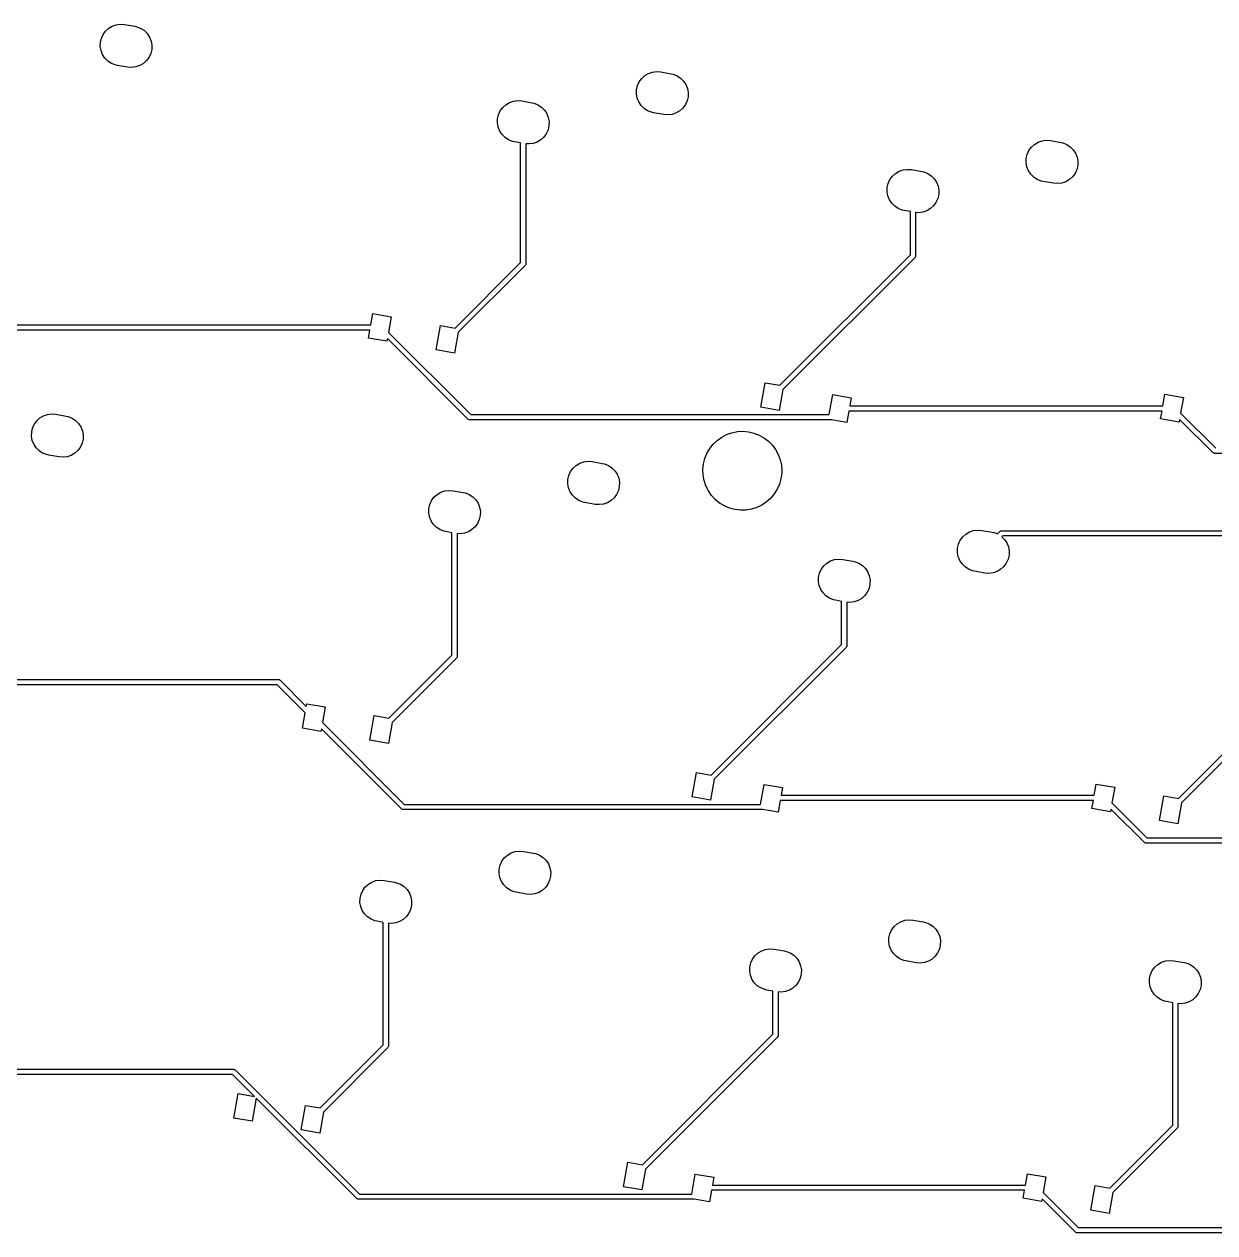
# Model space of a CAD drawing. Extents: x -73 to 321, y -180 to -25.
# Drawn here: x 5.6 to 62.9, y -93.6 to -35.4 of the extents above; entities that cross this region are included whole.
import ezdxf

# ---------------------------------------------------------------- set-up
doc = ezdxf.new("R2010")
doc.units = 0
doc.layers.add('BLACK', color=7, linetype='CONTINUOUS')

msp = doc.modelspace()

# ---------------------------------------------------------------- linework, layer by layer
at = {"layer": 'BLACK', "linetype": 'CONTINUOUS'}
for p, q in [((9.8011, -35.4914), (9.9922, -35.4256)), ((9.9922, -35.4256), (10.1927, -35.3995)), ((10.1927, -35.3995), (10.3942, -35.4143)), ((10.3942, -35.4143), (10.8866, -35.5012)), ((9.2739, -36.0769), (9.3581, -35.8931)), ((9.3581, -35.8931), (9.4774, -35.73)), ((9.4774, -35.73), (9.6272, -35.5943)), ((9.6272, -35.5943), (9.8011, -35.4914)), ((10.8866, -35.5012), (10.9886, -35.5247)), ((10.9886, -35.5247), (11.1763, -35.5998)), ((11.1763, -35.5998), (11.345, -35.711)), ((11.345, -35.711), (11.4879, -35.8539)), ((11.4879, -35.8539), (11.5992, -36.0227)), ((11.5992, -36.0227), (11.6742, -36.2103)), ((9.2235, -36.4759), (9.2285, -36.2738)), ((9.2593, -36.6748), (9.2235, -36.4759)), ((9.2285, -36.2738), (9.2739, -36.0769)), ((11.7051, -36.6113), (11.6596, -36.8082)), ((11.6742, -36.2103), (11.71, -36.4093)), ((11.71, -36.4093), (11.7051, -36.6113)), ((9.3344, -36.8624), (9.2593, -36.6748)), ((9.4456, -37.0312), (9.3344, -36.8624)), ((9.5885, -37.1741), (9.4456, -37.0312)), ((9.7573, -37.2854), (9.5885, -37.1741)), ((11.4561, -37.1551), (11.3064, -37.2909)), ((11.5755, -36.992), (11.4561, -37.1551)), ((11.6596, -36.8082), (11.5755, -36.992)), ((9.9449, -37.3604), (9.7573, -37.2854)), ((10.0469, -37.384), (9.9449, -37.3604)), ((10.5393, -37.4708), (10.0469, -37.384)), ((10.7409, -37.4856), (10.5393, -37.4708)), ((10.9413, -37.4596), (10.7409, -37.4856)), ((11.1324, -37.3938), (10.9413, -37.4596)), ((11.3064, -37.2909), (11.1324, -37.3938)), ((35.4402, -37.8757), (35.6141, -37.7728)), ((35.6141, -37.7728), (35.8053, -37.707)), ((35.8053, -37.707), (36.0057, -37.681)), ((36.0057, -37.681), (36.2072, -37.6958)), ((36.2072, -37.6958), (36.6997, -37.7826)), ((36.6997, -37.7826), (36.8016, -37.8062)), ((36.8016, -37.8062), (36.9893, -37.8812)), ((35.0415, -38.5553), (35.087, -38.3583)), ((35.087, -38.3583), (35.1711, -38.1746)), ((35.1711, -38.1746), (35.2905, -38.0115)), ((35.2905, -38.0115), (35.4402, -37.8757)), ((36.9893, -37.8812), (37.158, -37.9925)), ((37.158, -37.9925), (37.301, -38.1354)), ((37.301, -38.1354), (37.4122, -38.3041)), ((37.4122, -38.3041), (37.4873, -38.4918)), ((35.0365, -38.7573), (35.0415, -38.5553)), ((35.0723, -38.9562), (35.0365, -38.7573)), ((35.1474, -39.1439), (35.0723, -38.9562)), ((37.5181, -38.8927), (37.4727, -39.0897)), ((37.4873, -38.4918), (37.5231, -38.6907)), ((37.5231, -38.6907), (37.5181, -38.8927)), ((28.4765, -39.5733), (28.5959, -39.4102)), ((28.5959, -39.4102), (28.7456, -39.2744)), ((28.7456, -39.2744), (28.9196, -39.1716)), ((28.9196, -39.1716), (29.1107, -39.1058)), ((29.1107, -39.1058), (29.3111, -39.0797)), ((29.3111, -39.0797), (29.5127, -39.0945)), ((29.5127, -39.0945), (30.0051, -39.1814)), ((30.0051, -39.1814), (30.107, -39.2049)), ((30.107, -39.2049), (30.2947, -39.28)), ((30.2947, -39.28), (30.4634, -39.3912)), ((30.4634, -39.3912), (30.6064, -39.5341)), ((30.6064, -39.5341), (30.7176, -39.7029)), ((35.2587, -39.3126), (35.1474, -39.1439)), ((35.4016, -39.4555), (35.2587, -39.3126)), ((35.5703, -39.5668), (35.4016, -39.4555)), ((37.2691, -39.4365), (37.1194, -39.5723)), ((37.3885, -39.2735), (37.2691, -39.4365)), ((37.4727, -39.0897), (37.3885, -39.2735)), ((28.342, -40.1561), (28.3469, -39.954)), ((28.3469, -39.954), (28.3924, -39.7571)), ((28.3924, -39.7571), (28.4765, -39.5733)), ((30.7176, -39.7029), (30.7927, -39.8905)), ((30.7927, -39.8905), (30.8285, -40.0894)), ((30.8285, -40.0894), (30.8235, -40.2915)), ((35.758, -39.6419), (35.5703, -39.5668)), ((35.86, -39.6654), (35.758, -39.6419)), ((36.3524, -39.7522), (35.86, -39.6654)), ((36.5539, -39.767), (36.3524, -39.7522)), ((36.7544, -39.741), (36.5539, -39.767)), ((36.9455, -39.6752), (36.7544, -39.741)), ((37.1194, -39.5723), (36.9455, -39.6752)), ((28.3777, -40.355), (28.342, -40.1561)), ((28.4528, -40.5426), (28.3777, -40.355)), ((28.5641, -40.7114), (28.4528, -40.5426)), ((28.707, -40.8543), (28.5641, -40.7114)), ((30.6939, -40.6722), (30.5746, -40.8353)), ((30.7781, -40.4884), (30.6939, -40.6722)), ((30.8235, -40.2915), (30.7781, -40.4884)), ((28.8757, -40.9655), (28.707, -40.8543)), ((29.0634, -41.0406), (28.8757, -40.9655)), ((29.1654, -41.0641), (29.0634, -41.0406)), ((29.4602, -41.1161), (29.1654, -41.0641)), ((29.4602, -46.8684), (29.4602, -41.1161)), ((29.8593, -41.1658), (29.7102, -41.1548)), ((29.7102, -41.1548), (29.7102, -46.9202)), ((30.0598, -41.1397), (29.8593, -41.1658)), ((30.2509, -41.0739), (30.0598, -41.1397)), ((30.4248, -40.9711), (30.2509, -41.0739)), ((30.5746, -40.8353), (30.4248, -40.9711)), ((54.051, -41.3195), (54.2008, -41.1837)), ((54.2008, -41.1837), (54.3747, -41.0808)), ((54.3747, -41.0808), (54.5658, -41.015)), ((54.5658, -41.015), (54.7663, -40.989)), ((54.7663, -40.989), (54.9678, -41.0038)), ((54.9678, -41.0038), (55.4602, -41.0906)), ((55.4602, -41.0906), (55.5622, -41.1142)), ((55.5622, -41.1142), (55.7499, -41.1892)), ((55.7499, -41.1892), (55.9186, -41.3005)), ((55.9186, -41.3005), (56.0615, -41.4434)), ((53.7971, -42.0653), (53.8021, -41.8633)), ((53.8021, -41.8633), (53.8475, -41.6663)), ((53.8475, -41.6663), (53.9317, -41.4826)), ((53.9317, -41.4826), (54.051, -41.3195)), ((56.0615, -41.4434), (56.1728, -41.6121)), ((56.1728, -41.6121), (56.2479, -41.7998)), ((56.2479, -41.7998), (56.2836, -41.9987)), ((47.6801, -42.4796), (47.8712, -42.4138)), ((47.8712, -42.4138), (48.0717, -42.3877)), ((48.0717, -42.3877), (48.2732, -42.4025)), ((48.2732, -42.4025), (48.7656, -42.4894)), ((53.8329, -42.2642), (53.7971, -42.0653)), ((53.908, -42.4519), (53.8329, -42.2642)), ((54.0192, -42.6206), (53.908, -42.4519)), ((56.2332, -42.3977), (56.1491, -42.5814)), ((56.2787, -42.2007), (56.2332, -42.3977)), ((56.2836, -41.9987), (56.2787, -42.2007)), ((47.1529, -43.0651), (47.2371, -42.8813)), ((47.2371, -42.8813), (47.3564, -42.7182)), ((47.3564, -42.7182), (47.5062, -42.5824)), ((47.5062, -42.5824), (47.6801, -42.4796)), ((48.7656, -42.4894), (48.8676, -42.5129)), ((48.8676, -42.5129), (49.0553, -42.588)), ((49.0553, -42.588), (49.224, -42.6992)), ((49.224, -42.6992), (49.3669, -42.8421)), ((49.3669, -42.8421), (49.4782, -43.0109)), ((49.4782, -43.0109), (49.5533, -43.1985)), ((54.1622, -42.7635), (54.0192, -42.6206)), ((54.3309, -42.8748), (54.1622, -42.7635)), ((54.5186, -42.9499), (54.3309, -42.8748)), ((54.6205, -42.9734), (54.5186, -42.9499)), ((55.1129, -43.0602), (54.6205, -42.9734)), ((55.5149, -43.049), (55.3145, -43.075)), ((55.706, -42.9832), (55.5149, -43.049)), ((55.88, -42.8803), (55.706, -42.9832)), ((56.0297, -42.7445), (55.88, -42.8803)), ((56.1491, -42.5814), (56.0297, -42.7445)), ((47.1025, -43.4641), (47.1075, -43.262)), ((47.1383, -43.663), (47.1025, -43.4641)), ((47.1075, -43.262), (47.1529, -43.0651)), ((49.5841, -43.5995), (49.5386, -43.7964)), ((49.5533, -43.1985), (49.589, -43.3974)), ((49.589, -43.3974), (49.5841, -43.5995)), ((55.3145, -43.075), (55.1129, -43.0602)), ((47.2134, -43.8506), (47.1383, -43.663)), ((47.3246, -44.0194), (47.2134, -43.8506)), ((47.4676, -44.1623), (47.3246, -44.0194)), ((47.6363, -44.2735), (47.4676, -44.1623)), ((49.3351, -44.1433), (49.1854, -44.2791)), ((49.4545, -43.9802), (49.3351, -44.1433)), ((49.5386, -43.7964), (49.4545, -43.9802)), ((47.824, -44.3486), (47.6363, -44.2735)), ((47.9259, -44.3721), (47.824, -44.3486)), ((48.2208, -44.4241), (47.9259, -44.3721)), ((48.2208, -46.5018), (48.2208, -44.4241)), ((48.6199, -44.4738), (48.4708, -44.4628)), ((48.4708, -44.4628), (48.4708, -46.5536)), ((48.8203, -44.4477), (48.6199, -44.4738)), ((49.0114, -44.3819), (48.8203, -44.4477)), ((49.1854, -44.2791), (49.0114, -44.3819)), ((41.9401, -52.7825), (48.2208, -46.5018)), ((26.3033, -50.0253), (29.4602, -46.8684)), ((29.6736, -47.0086), (26.4526, -50.2296)), ((29.6884, -46.9815), (29.6736, -47.0086)), ((29.7051, -46.9557), (29.6884, -46.9815)), ((29.706, -46.9493), (29.7051, -46.9557)), ((29.7073, -46.9468), (29.706, -46.9493)), ((29.7102, -46.9202), (29.707, -46.9422)), ((29.707, -46.9422), (29.7073, -46.9468)), ((48.4342, -46.6419), (42.0894, -52.9868)), ((48.4489, -46.6149), (48.4342, -46.6419)), ((48.4656, -46.5891), (48.4489, -46.6149)), ((48.4666, -46.5827), (48.4656, -46.5891)), ((48.4679, -46.5802), (48.4666, -46.5827)), ((48.4708, -46.5536), (48.4676, -46.5756)), ((48.4676, -46.5756), (48.4679, -46.5802)), ((22.2509, -49.8717), (22.3468, -49.3277)), ((22.3468, -49.3277), (23.2331, -49.4839)), ((2.2809, -49.8717), (22.2509, -49.8717)), ((23.2331, -49.4839), (23.1007, -50.2349)), ((25.3883, -51.0825), (25.5967, -49.9007)), ((25.5967, -49.9007), (26.3033, -50.0253)), ((22.2068, -50.1217), (2.2291, -50.1217)), ((22.1384, -50.5094), (22.2068, -50.1217)), ((23.0248, -50.6657), (22.1384, -50.5094)), ((23.0477, -50.5354), (23.0248, -50.6657)), ((26.9212, -54.4088), (23.0477, -50.5354)), ((23.1007, -50.2349), (27.0613, -54.1955)), ((26.4526, -50.2296), (26.2746, -51.2388)), ((26.2746, -51.2388), (25.3883, -51.0825)), ((41.0251, -53.8397), (41.2335, -52.6579)), ((41.2335, -52.6579), (41.9401, -52.7825)), ((42.0894, -52.9868), (41.9114, -53.9959)), ((44.3133, -54.1955), (44.4833, -53.2309)), ((44.4833, -53.2309), (45.3697, -53.3872)), ((45.3697, -53.3872), (45.3013, -53.775)), ((60.3804, -53.775), (60.4792, -53.2143)), ((60.4792, -53.2143), (61.3656, -53.3706)), ((61.3656, -53.3706), (61.2331, -54.1215)), ((41.9114, -53.9959), (41.0251, -53.8397)), ((45.2572, -54.025), (45.1613, -54.569)), ((60.3363, -54.025), (45.2572, -54.025)), ((45.3013, -53.775), (60.3804, -53.775)), ((60.2708, -54.3961), (60.3363, -54.025)), ((5.9659, -54.8375), (6.0501, -54.6537)), ((6.0501, -54.6537), (6.1694, -54.4906)), ((6.1694, -54.4906), (6.3192, -54.3548)), ((6.3192, -54.3548), (6.4931, -54.252)), ((6.4931, -54.252), (6.6842, -54.1862)), ((6.6842, -54.1862), (6.8847, -54.1601)), ((6.8847, -54.1601), (7.0862, -54.1749)), ((7.0862, -54.1749), (7.5786, -54.2618)), ((7.5786, -54.2618), (7.6806, -54.2853)), ((7.6806, -54.2853), (7.8683, -54.3604)), ((7.8683, -54.3604), (8.037, -54.4716)), ((8.037, -54.4716), (8.1799, -54.6145)), ((8.1799, -54.6145), (8.2912, -54.7833)), ((26.9482, -54.4236), (26.9212, -54.4088)), ((26.9741, -54.4403), (26.9482, -54.4236)), ((26.9805, -54.4412), (26.9741, -54.4403)), ((26.9829, -54.4426), (26.9805, -54.4412)), ((26.9875, -54.4423), (26.9829, -54.4426)), ((27.0096, -54.4455), (26.9875, -54.4423)), ((44.4018, -54.4455), (27.0096, -54.4455)), ((27.0613, -54.1955), (44.3133, -54.1955)), ((44.4239, -54.439), (44.4018, -54.4455)), ((45.1613, -54.569), (44.4239, -54.439)), ((61.1572, -54.5524), (60.2708, -54.3961)), ((61.1802, -54.4221), (61.1572, -54.5524)), ((62.7801, -56.022), (61.1802, -54.4221)), ((61.2331, -54.1215), (62.9203, -55.8086)), ((5.9155, -55.2365), (5.9205, -55.0344)), ((5.9513, -55.4354), (5.9155, -55.2365)), ((5.9205, -55.0344), (5.9659, -54.8375)), ((8.2912, -54.7833), (8.3662, -54.9709)), ((8.3662, -54.9709), (8.402, -55.1698)), ((8.402, -55.1698), (8.3971, -55.3719)), ((39.1393, -55.276), (39.3774, -55.1523)), ((39.3774, -55.1523), (39.6306, -55.0633)), ((39.6306, -55.0633), (39.8939, -55.011)), ((39.8939, -55.011), (40.1618, -54.9962)), ((40.1618, -54.9962), (40.4292, -55.0194)), ((40.4292, -55.0194), (40.6907, -55.08)), ((40.6907, -55.08), (40.941, -55.1768)), ((40.941, -55.1768), (41.1751, -55.308)), ((6.0264, -55.623), (5.9513, -55.4354)), ((6.1376, -55.7918), (6.0264, -55.623)), ((6.2805, -55.9347), (6.1376, -55.7918)), ((8.2675, -55.7526), (8.1481, -55.9157)), ((8.3516, -55.5688), (8.2675, -55.7526)), ((8.3971, -55.3719), (8.3516, -55.5688)), ((38.4257, -56.0601), (38.5605, -55.828)), ((38.5605, -55.828), (38.7267, -55.6173)), ((38.7267, -55.6173), (38.9209, -55.432)), ((38.9209, -55.432), (39.1393, -55.276)), ((41.1751, -55.308), (41.3885, -55.4708)), ((41.3885, -55.4708), (41.5768, -55.662)), ((41.5768, -55.662), (41.7362, -55.8779)), ((6.4493, -56.0459), (6.2805, -55.9347)), ((6.6369, -56.121), (6.4493, -56.0459)), ((6.7389, -56.1445), (6.6369, -56.121)), ((7.2313, -56.2314), (6.7389, -56.1445)), ((7.4329, -56.2462), (7.2313, -56.2314)), ((7.6333, -56.2201), (7.4329, -56.2462)), ((7.8244, -56.1543), (7.6333, -56.2201)), ((7.9984, -56.0515), (7.8244, -56.1543)), ((8.1481, -55.9157), (7.9984, -56.0515)), ((38.2603, -56.5693), (38.325, -56.3089)), ((38.325, -56.3089), (38.4257, -56.0601)), ((41.7362, -55.8779), (41.8637, -56.1141)), ((41.8637, -56.1141), (41.9566, -56.3659)), ((41.9566, -56.3659), (42.013, -56.6283)), ((62.8071, -56.0368), (62.7801, -56.022)), ((62.833, -56.0535), (62.8071, -56.0368)), ((62.8394, -56.0544), (62.833, -56.0535)), ((62.8418, -56.0558), (62.8394, -56.0544)), ((62.8464, -56.0554), (62.8418, -56.0558)), ((62.8685, -56.0586), (62.8464, -56.0554)), ((82.8051, -56.0586), (62.8685, -56.0586)), ((31.779, -57.1189), (31.8631, -56.9351)), ((31.8631, -56.9351), (31.9825, -56.7721)), ((31.9825, -56.7721), (32.1322, -56.6363)), ((32.1322, -56.6363), (32.3061, -56.5334)), ((32.3061, -56.5334), (32.4973, -56.4676)), ((32.4973, -56.4676), (32.6977, -56.4416)), ((32.6977, -56.4416), (32.8993, -56.4564)), ((32.8993, -56.4564), (33.3917, -56.5432)), ((33.3917, -56.5432), (33.4936, -56.5667)), ((33.4936, -56.5667), (33.6813, -56.6418)), ((33.6813, -56.6418), (33.85, -56.7531)), ((33.85, -56.7531), (33.993, -56.896)), ((33.993, -56.896), (34.1042, -57.0647)), ((38.2329, -56.8363), (38.2603, -56.5693)), ((38.2435, -57.1045), (38.2329, -56.8363)), ((42.0283, -57.0153), (41.9925, -57.2813)), ((42.013, -56.6283), (42.032, -56.896)), ((42.032, -56.896), (42.0283, -57.0153)), ((31.7285, -57.5179), (31.7335, -57.3158)), ((31.7643, -57.7168), (31.7285, -57.5179)), ((31.7335, -57.3158), (31.779, -57.1189)), ((34.1042, -57.0647), (34.1793, -57.2524)), ((34.1793, -57.2524), (34.2151, -57.4513)), ((34.2151, -57.4513), (34.2101, -57.6533)), ((38.2917, -57.3685), (38.2435, -57.1045)), ((38.3766, -57.6231), (38.2917, -57.3685)), ((41.9197, -57.5396), (41.8112, -57.7851)), ((41.9925, -57.2813), (41.9197, -57.5396)), ((25.1685, -58.3339), (25.2879, -58.1708)), ((25.2879, -58.1708), (25.4376, -58.035)), ((25.4376, -58.035), (25.6116, -57.9321)), ((25.6116, -57.9321), (25.8027, -57.8663)), ((25.8027, -57.8663), (26.0031, -57.8403)), ((26.0031, -57.8403), (26.2047, -57.8551)), ((26.2047, -57.8551), (26.6971, -57.9419)), ((26.6971, -57.9419), (26.799, -57.9655)), ((26.799, -57.9655), (26.9867, -58.0405)), ((26.9867, -58.0405), (27.1554, -58.1518)), ((27.1554, -58.1518), (27.2984, -58.2947)), ((31.8394, -57.9045), (31.7643, -57.7168)), ((31.9507, -58.0732), (31.8394, -57.9045)), ((32.0936, -58.2161), (31.9507, -58.0732)), ((34.0805, -58.034), (33.9612, -58.1971)), ((34.1647, -57.8503), (34.0805, -58.034)), ((34.2101, -57.6533), (34.1647, -57.8503)), ((38.4966, -57.8632), (38.3766, -57.6231)), ((38.6492, -58.084), (38.4966, -57.8632)), ((38.8314, -58.281), (38.6492, -58.084)), ((41.6691, -58.0128), (41.4964, -58.2182)), ((41.8112, -57.7851), (41.6691, -58.0128)), ((25.034, -58.9166), (25.0389, -58.7146)), ((25.0389, -58.7146), (25.0844, -58.5177)), ((25.0844, -58.5177), (25.1685, -58.3339)), ((27.2984, -58.2947), (27.4096, -58.4635)), ((27.4096, -58.4635), (27.4847, -58.6511)), ((27.4847, -58.6511), (27.5205, -58.85)), ((32.2623, -58.3274), (32.0936, -58.2161)), ((32.45, -58.4024), (32.2623, -58.3274)), ((32.552, -58.426), (32.45, -58.4024)), ((33.0444, -58.5128), (32.552, -58.426)), ((33.2459, -58.5276), (33.0444, -58.5128)), ((33.4464, -58.5016), (33.2459, -58.5276)), ((33.6375, -58.4358), (33.4464, -58.5016)), ((33.8114, -58.3329), (33.6375, -58.4358)), ((33.9612, -58.1971), (33.8114, -58.3329)), ((39.0395, -58.4505), (38.8314, -58.281)), ((39.2694, -58.5889), (39.0395, -58.4505)), ((39.5166, -58.6936), (39.2694, -58.5889)), ((39.776, -58.7623), (39.5166, -58.6936)), ((40.5755, -58.7435), (40.3108, -58.7876)), ((40.8314, -58.6626), (40.5755, -58.7435)), ((41.0734, -58.5464), (40.8314, -58.6626)), ((41.2965, -58.3973), (41.0734, -58.5464)), ((41.4964, -58.2182), (41.2965, -58.3973)), ((25.0697, -59.1156), (25.034, -58.9166)), ((25.1448, -59.3032), (25.0697, -59.1156)), ((25.2561, -59.472), (25.1448, -59.3032)), ((27.4701, -59.249), (27.3859, -59.4328)), ((27.5155, -59.0521), (27.4701, -59.249)), ((27.5205, -58.85), (27.5155, -59.0521)), ((40.0425, -58.7939), (39.776, -58.7623)), ((40.3108, -58.7876), (40.0425, -58.7939)), ((25.399, -59.6149), (25.2561, -59.472)), ((25.5677, -59.7261), (25.399, -59.6149)), ((25.7554, -59.8012), (25.5677, -59.7261)), ((25.8574, -59.8247), (25.7554, -59.8012)), ((26.1522, -59.8767), (25.8574, -59.8247)), ((26.1522, -65.7773), (26.1522, -59.8767)), ((26.5513, -59.9264), (26.4022, -59.9154)), ((26.4022, -59.9154), (26.4022, -65.8291)), ((26.7518, -59.9003), (26.5513, -59.9264)), ((26.9429, -59.8345), (26.7518, -59.9003)), ((27.1168, -59.7316), (26.9429, -59.8345)), ((27.2666, -59.5959), (27.1168, -59.7316)), ((27.3859, -59.4328), (27.2666, -59.5959)), ((50.8928, -59.9443), (51.0667, -59.8414)), ((51.0667, -59.8414), (51.2578, -59.7756)), ((51.2578, -59.7756), (51.4583, -59.7496)), ((51.4583, -59.7496), (51.6598, -59.7644)), ((51.6598, -59.7644), (52.1522, -59.8512)), ((52.1522, -59.8512), (52.2542, -59.8747)), ((52.2542, -59.8747), (52.4108, -59.9374)), ((52.4108, -59.9374), (52.5306, -59.8176)), ((52.5306, -59.8176), (52.5485, -59.8042)), ((52.5485, -59.8042), (52.5515, -59.8008)), ((52.5515, -59.8008), (52.5542, -59.8)), ((52.5542, -59.8), (52.5594, -59.7961)), ((52.5594, -59.7961), (52.5895, -59.7896)), ((52.5895, -59.7896), (52.619, -59.781)), ((52.619, -59.781), (85.306, -59.781)), ((50.4941, -60.6238), (50.5395, -60.4269)), ((50.5395, -60.4269), (50.6237, -60.2431)), ((50.6237, -60.2431), (50.743, -60.08)), ((50.743, -60.08), (50.8928, -59.9443)), ((52.6708, -60.031), (52.6257, -60.0761)), ((52.6257, -60.0761), (52.7535, -60.204)), ((85.2542, -60.031), (52.6708, -60.031)), ((52.7535, -60.204), (52.8648, -60.3727)), ((52.8648, -60.3727), (52.9399, -60.5604)), ((50.4891, -60.8259), (50.4941, -60.6238)), ((50.5249, -61.0248), (50.4891, -60.8259)), ((50.6, -61.2125), (50.5249, -61.0248)), ((52.9707, -60.9613), (52.9252, -61.1583)), ((52.9399, -60.5604), (52.9756, -60.7593)), ((52.9756, -60.7593), (52.9707, -60.9613)), ((43.8449, -61.8257), (43.9291, -61.6419)), ((43.9291, -61.6419), (44.0485, -61.4788)), ((44.0485, -61.4788), (44.1982, -61.343)), ((44.1982, -61.343), (44.3721, -61.2401)), ((44.3721, -61.2401), (44.5632, -61.1743)), ((44.5632, -61.1743), (44.7637, -61.1483)), ((44.7637, -61.1483), (44.9652, -61.1631)), ((44.9652, -61.1631), (45.4576, -61.2499)), ((45.4576, -61.2499), (45.5596, -61.2735)), ((45.5596, -61.2735), (45.7473, -61.3485)), ((45.7473, -61.3485), (45.916, -61.4598)), ((45.916, -61.4598), (46.0589, -61.6027)), ((46.0589, -61.6027), (46.1702, -61.7715)), ((50.7112, -61.3812), (50.6, -61.2125)), ((50.8542, -61.5241), (50.7112, -61.3812)), ((51.0229, -61.6354), (50.8542, -61.5241)), ((51.2106, -61.7104), (51.0229, -61.6354)), ((52.572, -61.6409), (52.398, -61.7438)), ((52.7217, -61.5051), (52.572, -61.6409)), ((52.8411, -61.342), (52.7217, -61.5051)), ((52.9252, -61.1583), (52.8411, -61.342)), ((43.7945, -62.2246), (43.7995, -62.0226)), ((43.8303, -62.4236), (43.7945, -62.2246)), ((43.7995, -62.0226), (43.8449, -61.8257)), ((46.1702, -61.7715), (46.2453, -61.9591)), ((46.2453, -61.9591), (46.2811, -62.158)), ((46.2811, -62.158), (46.2761, -62.3601)), ((51.3125, -61.734), (51.2106, -61.7104)), ((51.8049, -61.8208), (51.3125, -61.734)), ((52.0065, -61.8356), (51.8049, -61.8208)), ((52.2069, -61.8096), (52.0065, -61.8356)), ((52.398, -61.7438), (52.2069, -61.8096)), ((43.9054, -62.6112), (43.8303, -62.4236)), ((44.0167, -62.78), (43.9054, -62.6112)), ((44.1596, -62.9229), (44.0167, -62.78)), ((46.1465, -62.7408), (46.0271, -62.9039)), ((46.2306, -62.557), (46.1465, -62.7408)), ((46.2761, -62.3601), (46.2306, -62.557)), ((44.3283, -63.0341), (44.1596, -62.9229)), ((44.516, -63.1092), (44.3283, -63.0341)), ((44.6179, -63.1327), (44.516, -63.1092)), ((44.9128, -63.1847), (44.6179, -63.1327)), ((44.9128, -65.2624), (44.9128, -63.1847)), ((45.3119, -63.2344), (45.1628, -63.2234)), ((45.1628, -63.2234), (45.1628, -65.3141)), ((45.5124, -63.2083), (45.3119, -63.2344)), ((45.7035, -63.1425), (45.5124, -63.2083)), ((45.8774, -63.0396), (45.7035, -63.1425)), ((46.0271, -62.9039), (45.8774, -63.0396)), ((38.6321, -71.5431), (44.9128, -65.2624)), ((45.1262, -65.4025), (38.7814, -71.7474)), ((45.1409, -65.3755), (45.1262, -65.4025)), ((45.1576, -65.3496), (45.1409, -65.3755)), ((45.1586, -65.3432), (45.1576, -65.3496)), ((45.1599, -65.3408), (45.1586, -65.3432)), ((45.1628, -65.3141), (45.1596, -65.3362)), ((45.1596, -65.3362), (45.1599, -65.3408)), ((23.1214, -68.8081), (26.1522, -65.7773)), ((26.3656, -65.9174), (23.2706, -69.0124)), ((26.3804, -65.8904), (26.3656, -65.9174)), ((26.3971, -65.8646), (26.3804, -65.8904)), ((26.398, -65.8582), (26.3971, -65.8646)), ((26.3993, -65.8557), (26.398, -65.8582)), ((26.4022, -65.8291), (26.399, -65.8511)), ((26.399, -65.8511), (26.3993, -65.8557)), ((17.7437, -67.1961), (-2.6244, -67.1961)), ((-2.5803, -66.9461), (17.7955, -66.9461)), ((19.0889, -68.5413), (17.7437, -67.1961)), ((17.7955, -66.9461), (17.8175, -66.9493)), ((17.8175, -66.9493), (17.8221, -66.949)), ((17.8221, -66.949), (17.8246, -66.9503)), ((17.8246, -66.9503), (17.831, -66.9512)), ((17.831, -66.9512), (17.8568, -66.9679)), ((17.8568, -66.9679), (17.8838, -66.9827)), ((17.8838, -66.9827), (19.1419, -68.2408)), ((18.9565, -69.2922), (19.0889, -68.5413)), ((19.1419, -68.2408), (19.1649, -68.1105)), ((19.1649, -68.1105), (20.0512, -68.2668)), ((20.0512, -68.2668), (19.9188, -69.0177)), ((19.9188, -69.0177), (23.8572, -72.956)), ((22.2064, -69.8653), (22.4147, -68.6835)), ((22.4147, -68.6835), (23.1214, -68.8081)), ((23.2706, -69.0124), (23.0927, -70.0216)), ((19.8428, -69.4485), (18.9565, -69.2922)), ((19.8658, -69.3182), (19.8428, -69.4485)), ((23.717, -73.1694), (19.8658, -69.3182)), ((61.1277, -72.6726), (64.1586, -69.6417)), ((64.3719, -69.7819), (61.277, -72.8768)), ((23.0927, -70.0216), (22.2064, -69.8653)), ((37.7171, -72.6002), (37.9255, -71.4185)), ((37.9255, -71.4185), (38.6321, -71.5431)), ((38.7814, -71.7474), (38.6034, -72.7565)), ((41.0053, -72.956), (41.1753, -71.9915)), ((41.1753, -71.9915), (42.0617, -72.1478)), ((57.0753, -72.5189), (57.1712, -71.9749)), ((57.1712, -71.9749), (58.0576, -72.1312)), ((58.0576, -72.1312), (57.9251, -72.8821)), ((38.6034, -72.7565), (37.7171, -72.6002)), ((42.0617, -72.1478), (41.9962, -72.5189)), ((41.9962, -72.5189), (57.0753, -72.5189)), ((60.2127, -73.7297), (60.4211, -72.548)), ((60.4211, -72.548), (61.1277, -72.6726)), ((23.744, -73.1842), (23.717, -73.1694)), ((23.7699, -73.2009), (23.744, -73.1842)), ((23.7763, -73.2018), (23.7699, -73.2009)), ((23.7788, -73.2032), (23.7763, -73.2018)), ((23.7834, -73.2029), (23.7788, -73.2032)), ((23.8054, -73.206), (23.7834, -73.2029)), ((41.0938, -73.206), (23.8054, -73.206)), ((23.8572, -72.956), (41.0053, -72.956)), ((41.1159, -73.1996), (41.0938, -73.206)), ((41.8533, -73.3296), (41.1159, -73.1996)), ((41.9521, -72.7689), (41.8533, -73.3296)), ((57.0312, -72.7689), (41.9521, -72.7689)), ((56.9629, -73.1567), (57.0312, -72.7689)), ((57.8492, -73.313), (56.9629, -73.1567)), ((57.8722, -73.1827), (57.8492, -73.313)), ((59.4721, -74.7826), (57.8722, -73.1827)), ((57.9251, -72.8821), (59.6123, -74.5692)), ((61.277, -72.8768), (61.099, -73.886)), ((61.099, -73.886), (60.2127, -73.7297)), ((59.4991, -74.7974), (59.4721, -74.7826)), ((59.525, -74.8141), (59.4991, -74.7974)), ((59.5314, -74.815), (59.525, -74.8141)), ((59.5338, -74.8163), (59.5314, -74.815)), ((59.5384, -74.816), (59.5338, -74.8163)), ((59.5605, -74.8192), (59.5384, -74.816)), ((79.4971, -74.8192), (59.5605, -74.8192)), ((59.6123, -74.5692), (79.4086, -74.5692)), ((28.5551, -75.6957), (28.6745, -75.5326)), ((28.6745, -75.5326), (28.8242, -75.3969)), ((28.8242, -75.3969), (28.9982, -75.294)), ((28.9982, -75.294), (29.1893, -75.2282)), ((29.1893, -75.2282), (29.3897, -75.2022)), ((29.3897, -75.2022), (29.5913, -75.217)), ((29.5913, -75.217), (30.0837, -75.3038)), ((30.0837, -75.3038), (30.1856, -75.3273)), ((30.1856, -75.3273), (30.3733, -75.4024)), ((30.3733, -75.4024), (30.542, -75.5136)), ((30.542, -75.5136), (30.685, -75.6566)), ((28.4206, -76.2785), (28.4255, -76.0764)), ((28.4255, -76.0764), (28.471, -75.8795)), ((28.471, -75.8795), (28.5551, -75.6957)), ((30.685, -75.6566), (30.7962, -75.8253)), ((30.7962, -75.8253), (30.8713, -76.013)), ((30.8713, -76.013), (30.9071, -76.2119)), ((30.9071, -76.2119), (30.9021, -76.4139)), ((21.9799, -76.9314), (22.1296, -76.7956)), ((22.1296, -76.7956), (22.3036, -76.6927)), ((22.3036, -76.6927), (22.4947, -76.6269)), ((22.4947, -76.6269), (22.6951, -76.6009)), ((22.6951, -76.6009), (22.8967, -76.6157)), ((22.8967, -76.6157), (23.3891, -76.7025)), ((23.3891, -76.7025), (23.4911, -76.7261)), ((23.4911, -76.7261), (23.6787, -76.8011)), ((28.4563, -76.4774), (28.4206, -76.2785)), ((28.5314, -76.6651), (28.4563, -76.4774)), ((28.6427, -76.8338), (28.5314, -76.6651)), ((30.7725, -76.7946), (30.6532, -76.9577)), ((30.8567, -76.6109), (30.7725, -76.7946)), ((30.9021, -76.4139), (30.8567, -76.6109)), ((21.7309, -77.4752), (21.7764, -77.2782)), ((21.7764, -77.2782), (21.8605, -77.0945)), ((21.8605, -77.0945), (21.9799, -76.9314)), ((23.6787, -76.8011), (23.8474, -76.9124)), ((23.8474, -76.9124), (23.9904, -77.0553)), ((23.9904, -77.0553), (24.1016, -77.224)), ((24.1016, -77.224), (24.1767, -77.4117)), ((28.7856, -76.9767), (28.6427, -76.8338)), ((28.9543, -77.088), (28.7856, -76.9767)), ((29.142, -77.163), (28.9543, -77.088)), ((29.244, -77.1866), (29.142, -77.163)), ((29.7364, -77.2734), (29.244, -77.1866)), ((29.9379, -77.2882), (29.7364, -77.2734)), ((30.1384, -77.2622), (29.9379, -77.2882)), ((30.3295, -77.1964), (30.1384, -77.2622)), ((30.5034, -77.0935), (30.3295, -77.1964)), ((30.6532, -76.9577), (30.5034, -77.0935)), ((21.726, -77.6772), (21.7309, -77.4752)), ((21.7617, -77.8762), (21.726, -77.6772)), ((21.8368, -78.0638), (21.7617, -77.8762)), ((24.2075, -77.8127), (24.1621, -78.0096)), ((24.1767, -77.4117), (24.2125, -77.6106)), ((24.2125, -77.6106), (24.2075, -77.8127)), ((21.9481, -78.2325), (21.8368, -78.0638)), ((22.091, -78.3755), (21.9481, -78.2325)), ((22.2597, -78.4867), (22.091, -78.3755)), ((22.4474, -78.5618), (22.2597, -78.4867)), ((23.8088, -78.4922), (23.6349, -78.5951)), ((23.9586, -78.3565), (23.8088, -78.4922)), ((24.0779, -78.1934), (23.9586, -78.3565)), ((24.1621, -78.0096), (24.0779, -78.1934)), ((47.7587, -78.602), (47.9498, -78.5362)), ((47.9498, -78.5362), (48.1503, -78.5102)), ((48.1503, -78.5102), (48.3518, -78.525)), ((48.3518, -78.525), (48.8442, -78.6118)), ((22.5494, -78.5853), (22.4474, -78.5618)), ((22.8442, -78.6373), (22.5494, -78.5853)), ((22.8442, -84.5379), (22.8442, -78.6373)), ((23.2433, -78.6869), (23.0942, -78.676)), ((23.0942, -78.676), (23.0942, -84.5896)), ((23.4438, -78.6609), (23.2433, -78.6869)), ((23.6349, -78.5951), (23.4438, -78.6609)), ((47.2315, -79.1875), (47.3157, -79.0037)), ((47.3157, -79.0037), (47.435, -78.8406)), ((47.435, -78.8406), (47.5848, -78.7049)), ((47.5848, -78.7049), (47.7587, -78.602)), ((48.8442, -78.6118), (48.9462, -78.6353)), ((48.9462, -78.6353), (49.1339, -78.7104)), ((49.1339, -78.7104), (49.3026, -78.8216)), ((49.3026, -78.8216), (49.4455, -78.9646)), ((49.4455, -78.9646), (49.5568, -79.1333)), ((47.1811, -79.5865), (47.1861, -79.3844)), ((47.2169, -79.7854), (47.1811, -79.5865)), ((47.1861, -79.3844), (47.2315, -79.1875)), ((49.5568, -79.1333), (49.6319, -79.321)), ((49.6319, -79.321), (49.6676, -79.5199)), ((49.6676, -79.5199), (49.6627, -79.7219)), ((40.6211, -80.4025), (40.7405, -80.2394)), ((40.7405, -80.2394), (40.8902, -80.1036)), ((40.8902, -80.1036), (41.0641, -80.0007)), ((41.0641, -80.0007), (41.2552, -79.9349)), ((41.2552, -79.9349), (41.4557, -79.9089)), ((41.4557, -79.9089), (41.6572, -79.9237)), ((41.6572, -79.9237), (42.1497, -80.0105)), ((42.1497, -80.0105), (42.2516, -80.0341)), ((42.2516, -80.0341), (42.4393, -80.1091)), ((42.4393, -80.1091), (42.608, -80.2204)), ((42.608, -80.2204), (42.7509, -80.3633)), ((47.292, -79.9731), (47.2169, -79.7854)), ((47.4032, -80.1418), (47.292, -79.9731)), ((47.5462, -80.2847), (47.4032, -80.1418)), ((47.7149, -80.396), (47.5462, -80.2847)), ((49.4137, -80.2657), (49.264, -80.4015)), ((49.5331, -80.1026), (49.4137, -80.2657)), ((49.6172, -79.9189), (49.5331, -80.1026)), ((49.6627, -79.7219), (49.6172, -79.9189)), ((40.4865, -80.9852), (40.4915, -80.7832)), ((40.4915, -80.7832), (40.5369, -80.5862)), ((40.5369, -80.5862), (40.6211, -80.4025)), ((42.7509, -80.3633), (42.8622, -80.532)), ((42.8622, -80.532), (42.9373, -80.7197)), ((42.9373, -80.7197), (42.9731, -80.9186)), ((47.9026, -80.471), (47.7149, -80.396)), ((48.0045, -80.4946), (47.9026, -80.471)), ((48.4969, -80.5814), (48.0045, -80.4946)), ((48.6985, -80.5962), (48.4969, -80.5814)), ((48.8989, -80.5702), (48.6985, -80.5962)), ((49.09, -80.5044), (48.8989, -80.5702)), ((49.264, -80.4015), (49.09, -80.5044)), ((59.8668, -80.9589), (59.9862, -80.7958)), ((59.9862, -80.7958), (60.1359, -80.6601)), ((60.1359, -80.6601), (60.3099, -80.5572)), ((60.3099, -80.5572), (60.501, -80.4914)), ((60.501, -80.4914), (60.7014, -80.4653)), ((60.7014, -80.4653), (60.903, -80.4801)), ((60.903, -80.4801), (61.3954, -80.567)), ((61.3954, -80.567), (61.4974, -80.5905)), ((61.4974, -80.5905), (61.6851, -80.6656)), ((61.6851, -80.6656), (61.8538, -80.7768)), ((61.8538, -80.7768), (61.9967, -80.9198)), ((40.5223, -81.1841), (40.4865, -80.9852)), ((40.5974, -81.3718), (40.5223, -81.1841)), ((40.7087, -81.5405), (40.5974, -81.3718)), ((42.9227, -81.3176), (42.8385, -81.5014)), ((42.9681, -81.1207), (42.9227, -81.3176)), ((42.9731, -80.9186), (42.9681, -81.1207)), ((59.7323, -81.5417), (59.7372, -81.3396)), ((59.7372, -81.3396), (59.7827, -81.1427)), ((59.7827, -81.1427), (59.8668, -80.9589)), ((61.9967, -80.9198), (62.108, -81.0885)), ((62.108, -81.0885), (62.183, -81.2761)), ((62.183, -81.2761), (62.2188, -81.4751)), ((40.8516, -81.6835), (40.7087, -81.5405)), ((41.0203, -81.7947), (40.8516, -81.6835)), ((41.208, -81.8698), (41.0203, -81.7947)), ((41.31, -81.8933), (41.208, -81.8698)), ((41.6048, -81.9453), (41.31, -81.8933)), ((41.6048, -84.023), (41.6048, -81.9453)), ((42.0039, -81.9949), (41.8548, -81.984)), ((41.8548, -81.984), (41.8548, -84.0747)), ((42.2044, -81.9689), (42.0039, -81.9949)), ((42.3955, -81.9031), (42.2044, -81.9689)), ((42.5694, -81.8002), (42.3955, -81.9031)), ((42.7191, -81.6645), (42.5694, -81.8002)), ((42.8385, -81.5014), (42.7191, -81.6645)), ((59.7681, -81.7406), (59.7323, -81.5417)), ((59.8432, -81.9283), (59.7681, -81.7406)), ((59.9544, -82.097), (59.8432, -81.9283)), ((62.1684, -81.874), (62.0843, -82.0578)), ((62.2139, -81.6771), (62.1684, -81.874)), ((62.2188, -81.4751), (62.2139, -81.6771)), ((60.0973, -82.2399), (59.9544, -82.097)), ((60.2661, -82.3512), (60.0973, -82.2399)), ((60.4537, -82.4262), (60.2661, -82.3512)), ((60.5557, -82.4498), (60.4537, -82.4262)), ((60.8506, -82.5018), (60.5557, -82.4498)), ((60.8506, -88.4023), (60.8506, -82.5018)), ((61.2497, -82.5514), (61.1006, -82.5404)), ((61.1006, -82.5404), (61.1006, -88.4541)), ((61.4501, -82.5254), (61.2497, -82.5514)), ((61.6412, -82.4596), (61.4501, -82.5254)), ((61.8152, -82.3567), (61.6412, -82.4596)), ((61.9649, -82.2209), (61.8152, -82.3567)), ((62.0843, -82.0578), (61.9649, -82.2209)), ((35.3241, -90.3037), (41.6048, -84.023)), ((41.8182, -84.1631), (35.4734, -90.5079)), ((41.833, -84.1361), (41.8182, -84.1631)), ((41.8497, -84.1102), (41.833, -84.1361)), ((41.8506, -84.1038), (41.8497, -84.1102)), ((41.8519, -84.1014), (41.8506, -84.1038)), ((41.8548, -84.0747), (41.8516, -84.0968)), ((41.8516, -84.0968), (41.8519, -84.1014)), ((19.8134, -87.5687), (22.8442, -84.5379)), ((23.0576, -84.678), (19.9626, -87.773)), ((23.0724, -84.651), (23.0576, -84.678)), ((23.0891, -84.6251), (23.0724, -84.651)), ((23.09, -84.6187), (23.0891, -84.6251)), ((23.0913, -84.6163), (23.09, -84.6187)), ((23.0942, -84.5896), (23.091, -84.6117)), ((23.091, -84.6117), (23.0913, -84.6163)), ((15.5935, -85.9567), (-5.9324, -85.9567)), ((-5.8883, -85.7067), (15.6452, -85.7067)), ((16.6472, -87.0104), (15.5935, -85.9567)), ((15.6452, -85.7067), (15.6673, -85.7099)), ((15.6673, -85.7099), (15.6719, -85.7096)), ((15.6719, -85.7096), (15.6743, -85.7109)), ((15.6743, -85.7109), (15.6807, -85.7118)), ((15.6807, -85.7118), (15.7066, -85.7285)), ((15.7066, -85.7285), (15.7336, -85.7433)), ((15.7336, -85.7433), (21.707, -91.7166)), ((15.6485, -88.0528), (15.8569, -86.8711)), ((15.8569, -86.8711), (16.6472, -87.0104)), ((16.7314, -87.0946), (16.5348, -88.2091)), ((21.5668, -91.93), (16.7314, -87.0946)), ((18.8984, -88.6259), (19.1067, -87.4441)), ((19.1067, -87.4441), (19.8134, -87.5687)), ((19.9626, -87.773), (19.7847, -88.7822)), ((16.5348, -88.2091), (15.6485, -88.0528)), ((57.8197, -91.4331), (60.8506, -88.4023)), ((19.7847, -88.7822), (18.8984, -88.6259)), ((61.0639, -88.5425), (57.969, -91.6374)), ((61.0787, -88.5155), (61.0639, -88.5425)), ((61.0954, -88.4896), (61.0787, -88.5155)), ((61.0963, -88.4832), (61.0954, -88.4896)), ((61.0977, -88.4807), (61.0963, -88.4832)), ((61.1006, -88.4541), (61.0974, -88.4761)), ((61.0974, -88.4761), (61.0977, -88.4807)), ((34.4091, -91.3608), (34.6175, -90.1791)), ((34.6175, -90.1791), (35.3241, -90.3037)), ((35.4734, -90.5079), (35.2954, -91.5171)), ((37.6973, -91.7166), (37.8673, -90.7521)), ((37.8673, -90.7521), (38.7537, -90.9084)), ((53.7673, -91.2795), (53.8632, -90.7355)), ((53.8632, -90.7355), (54.7496, -90.8918)), ((38.7537, -90.9084), (38.6882, -91.2795)), ((38.6882, -91.2795), (53.7673, -91.2795)), ((54.7496, -90.8918), (54.6172, -91.6427)), ((56.9047, -92.4903), (57.1131, -91.3085)), ((57.1131, -91.3085), (57.8197, -91.4331)), ((21.707, -91.7166), (37.6973, -91.7166)), ((35.2954, -91.5171), (34.4091, -91.3608)), ((38.6441, -91.5295), (38.5453, -92.0902)), ((53.7232, -91.5295), (38.6441, -91.5295)), ((53.6549, -91.9173), (53.7232, -91.5295)), ((54.5412, -92.0736), (53.6549, -91.9173)), ((54.6172, -91.6427), (56.3043, -93.3298)), ((57.969, -91.6374), (57.791, -92.6466)), ((21.5938, -91.9448), (21.5668, -91.93)), ((21.6197, -91.9615), (21.5938, -91.9448)), ((21.6261, -91.9624), (21.6197, -91.9615)), ((21.6286, -91.9638), (21.6261, -91.9624)), ((21.6332, -91.9634), (21.6286, -91.9638)), ((21.6552, -91.9666), (21.6332, -91.9634)), ((37.7858, -91.9666), (21.6552, -91.9666)), ((37.8079, -91.9601), (37.7858, -91.9666)), ((38.5453, -92.0902), (37.8079, -91.9601)), ((54.5642, -91.9433), (54.5412, -92.0736)), ((56.1641, -93.5432), (54.5642, -91.9433)), ((57.791, -92.6466), (56.9047, -92.4903)), ((56.1911, -93.558), (56.1641, -93.5432)), ((56.217, -93.5747), (56.1911, -93.558)), ((56.2234, -93.5756), (56.217, -93.5747)), ((56.2259, -93.5769), (56.2234, -93.5756)), ((56.2304, -93.5766), (56.2259, -93.5769)), ((56.2525, -93.5798), (56.2304, -93.5766)), ((76.1891, -93.5798), (56.2525, -93.5798)), ((56.3043, -93.3298), (76.1006, -93.3298))]:
    msp.add_line(p, q, dxfattribs=at)

doc.saveas('drawing.dxf')
